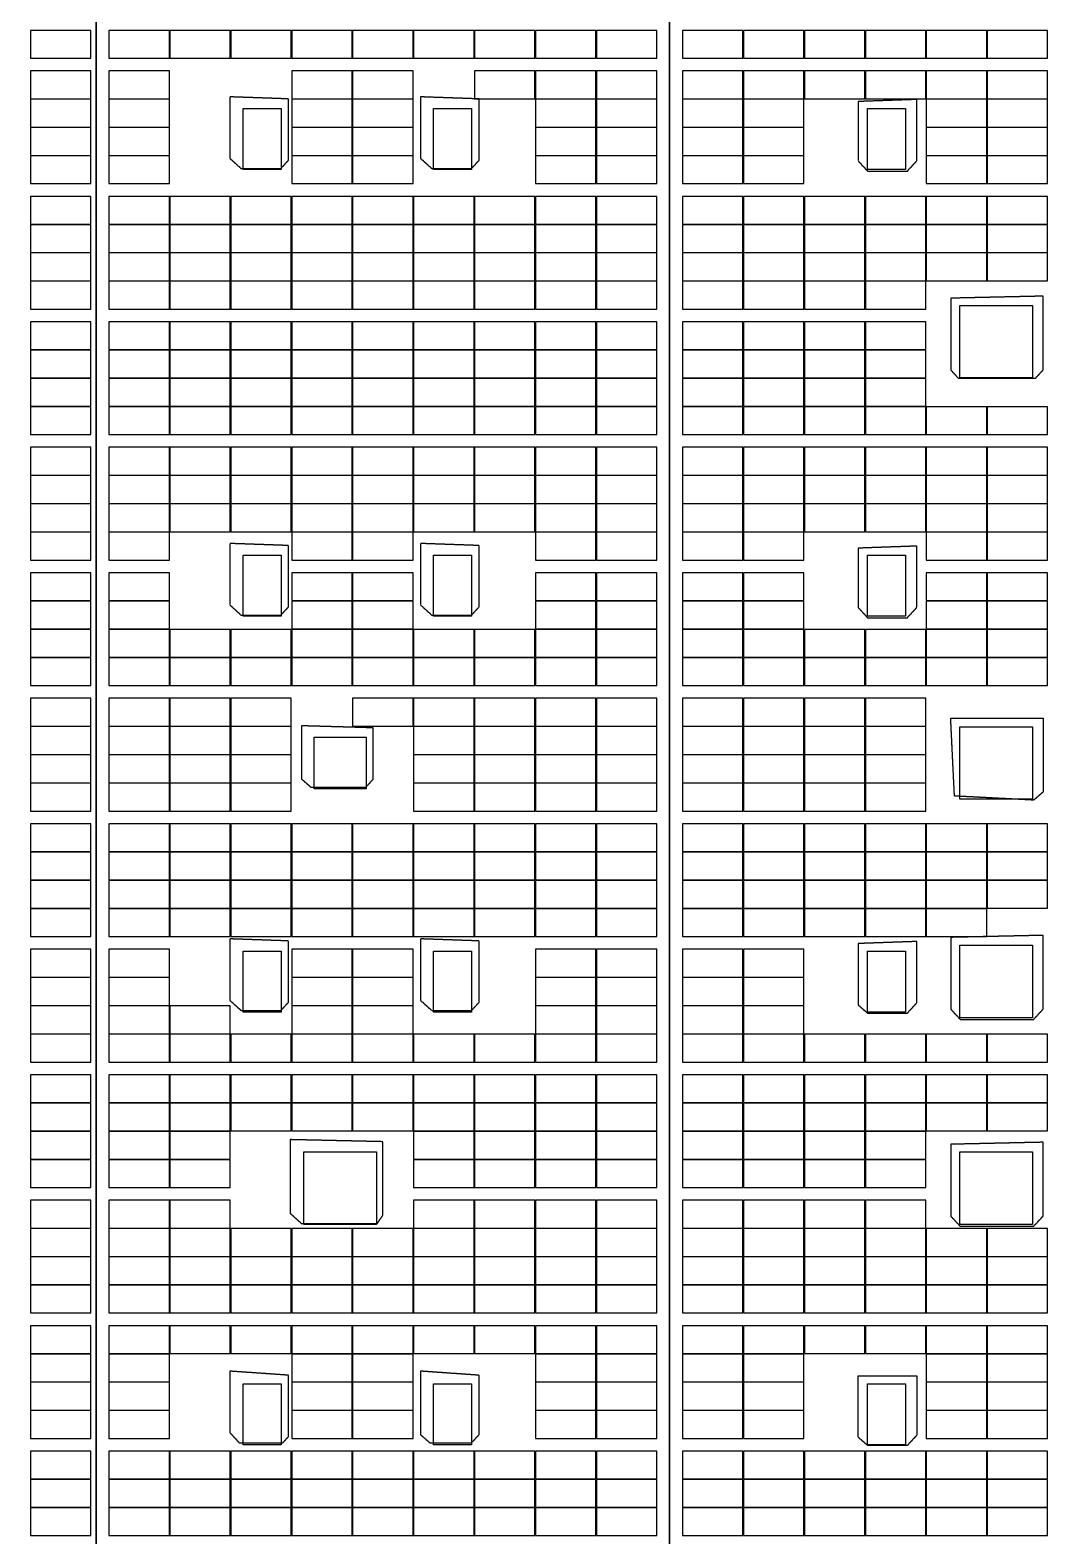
# Model space of a CAD drawing. Header units: metres. Extents: x -330863 to 383137, y -246038 to 314990.
# Drawn here: x -25996 to 14103, y 33059 to 92387 of the extents above; entities that cross this region are included whole.
import ezdxf

# ---------------------------------------------------------------- set-up
doc = ezdxf.new("R2010")
doc.units = ezdxf.units.M
doc.linetypes.add('DASHED', pattern=[1.524, 1.27, -0.254])
doc.linetypes.add('HIDDEN', pattern=[0.375, 0.25, -0.125])
doc.layers.add('X消防车道', color=6, linetype='HIDDEN', lineweight=18)
for name, color, linetype in [('屋脊线', 7, 'ByLayer'), ('组件', 7, 'ByLayer'), ('阴影', 8, 'DASHED'), ('障碍物', 7, 'ByLayer')]:
    doc.layers.add(name, color=color, linetype=linetype)

# ---------------------------------------------------------------- blocks, each defined once
blk = doc.blocks.new('*U6')
at = {"layer": '屋脊线', "color": 30}
for p, q in [((-23396, -129651, 8900), (-23400, 145849, 8900)), ((-796, -129651, 10100), (-800, 145849, 10100))]:
    blk.add_line(p, q, dxfattribs=at)
at = {"flags": 1}
for tag in ['unit_id', 'unit_name']:
    blk.add_attdef(tag, (0, 0), '', height=2.5, dxfattribs=at)
blk = doc.blocks.new('*U168')
at = {"layer": '障碍物', "color": 1}
blk.add_polyline3d([(-17600, 89299, 10), (-16100, 89299, 10), (-16100, 86899, 10), (-17600, 86899, 10)], close=True, dxfattribs=at)
at = {"flags": 1}
for tag in ['height', 'shape']:
    blk.add_attdef(tag, (0, 0), '', height=2.5, dxfattribs=at)
blk = doc.blocks.new('*U169')
at = {"layer": '障碍物', "color": 1}
blk.add_polyline3d([(-10100, 89299, 10), (-8600, 89299, 10), (-8600, 86899, 10), (-10100, 86899, 10)], close=True, dxfattribs=at)
at = {"flags": 1}
for tag in ['height', 'shape']:
    blk.add_attdef(tag, (0, 0), '', height=2.5, dxfattribs=at)
blk = doc.blocks.new('*U170')
at = {"layer": '障碍物', "color": 1}
blk.add_polyline3d([(7000, 89299, 10), (8500, 89299, 10), (8500, 86899, 10), (7000, 86899, 10)], close=True, dxfattribs=at)
at = {"flags": 1}
for tag in ['height', 'shape']:
    blk.add_attdef(tag, (0, 0), '', height=2.5, dxfattribs=at)
blk = doc.blocks.new('*U172')
at = {"layer": '障碍物', "color": 1}
blk.add_polyline3d([(-17600, 71699, 10), (-16100, 71699, 10), (-16100, 69299, 10), (-17600, 69299, 10)], close=True, dxfattribs=at)
at = {"flags": 1}
for tag in ['height', 'shape']:
    blk.add_attdef(tag, (0, 0), '', height=2.5, dxfattribs=at)
blk = doc.blocks.new('*U173')
at = {"layer": '障碍物', "color": 1}
blk.add_polyline3d([(-10100, 71699, 10), (-8600, 71699, 10), (-8600, 69299, 10), (-10100, 69299, 10)], close=True, dxfattribs=at)
at = {"flags": 1}
for tag in ['height', 'shape']:
    blk.add_attdef(tag, (0, 0), '', height=2.5, dxfattribs=at)
blk = doc.blocks.new('*U174')
at = {"layer": '障碍物', "color": 1}
blk.add_polyline3d([(7000, 71699, 10), (8500, 71699, 10), (8500, 69299, 10), (7000, 69299, 10)], close=True, dxfattribs=at)
at = {"flags": 1}
for tag in ['height', 'shape']:
    blk.add_attdef(tag, (0, 0), '', height=2.5, dxfattribs=at)
blk = doc.blocks.new('*U176')
at = {"layer": '障碍物', "color": 1}
blk.add_polyline3d([(-17600, 56099, 10), (-16100, 56099, 10), (-16100, 53699, 10), (-17600, 53699, 10)], close=True, dxfattribs=at)
at = {"flags": 1}
for tag in ['height', 'shape']:
    blk.add_attdef(tag, (0, 0), '', height=2.5, dxfattribs=at)
blk = doc.blocks.new('*U177')
at = {"layer": '障碍物', "color": 1}
blk.add_polyline3d([(-10100, 56099, 10), (-8600, 56099, 10), (-8600, 53699, 10), (-10100, 53699, 10)], close=True, dxfattribs=at)
at = {"flags": 1}
for tag in ['height', 'shape']:
    blk.add_attdef(tag, (0, 0), '', height=2.5, dxfattribs=at)
blk = doc.blocks.new('*U178')
at = {"layer": '障碍物', "color": 1}
blk.add_polyline3d([(7000, 56099, 10), (8500, 56099, 10), (8500, 53699, 10), (7000, 53699, 10)], close=True, dxfattribs=at)
at = {"flags": 1}
for tag in ['height', 'shape']:
    blk.add_attdef(tag, (0, 0), '', height=2.5, dxfattribs=at)
blk = doc.blocks.new('*U180')
at = {"layer": '障碍物', "color": 1}
blk.add_polyline3d([(-17600, 39049, 10), (-16100, 39049, 10), (-16100, 36649, 10), (-17600, 36649, 10)], close=True, dxfattribs=at)
at = {"flags": 1}
for tag in ['height', 'shape']:
    blk.add_attdef(tag, (0, 0), '', height=2.5, dxfattribs=at)
blk = doc.blocks.new('*U181')
at = {"layer": '障碍物', "color": 1}
blk.add_polyline3d([(-10100, 39049, 10), (-8600, 39049, 10), (-8600, 36649, 10), (-10100, 36649, 10)], close=True, dxfattribs=at)
at = {"flags": 1}
for tag in ['height', 'shape']:
    blk.add_attdef(tag, (0, 0), '', height=2.5, dxfattribs=at)
blk = doc.blocks.new('*U182')
at = {"layer": '障碍物', "color": 1}
blk.add_polyline3d([(7000, 39049, 10), (8500, 39049, 10), (8500, 36649, 10), (7000, 36649, 10)], close=True, dxfattribs=at)
at = {"flags": 1}
for tag in ['height', 'shape']:
    blk.add_attdef(tag, (0, 0), '', height=2.5, dxfattribs=at)
blk = doc.blocks.new('*U221')
at = {"layer": '障碍物', "color": 1}
blk.add_polyline3d([(-14801, 64530, 10), (-12758, 64530, 10), (-12758, 62487, 10), (-14801, 62487, 10)], close=True, dxfattribs=at)
at = {"flags": 1}
for tag in ['height', 'shape']:
    blk.add_attdef(tag, (0, 0), '', height=2.5, dxfattribs=at)
blk = doc.blocks.new('*U222')
at = {"layer": '障碍物', "color": 1}
blk.add_polyline3d([(-15210, 48189, 10), (-12350, 48189, 10), (-12350, 45328, 10), (-15210, 45328, 10)], close=True, dxfattribs=at)
at = {"flags": 1}
for tag in ['height', 'shape']:
    blk.add_attdef(tag, (0, 0), '', height=2.5, dxfattribs=at)
blk = doc.blocks.new('*U232')
at = {"layer": '障碍物', "color": 1}
blk.add_polyline3d([(10640, 81542, 10), (13500, 81542, 10), (13500, 78682, 10), (10640, 78682, 10)], close=True, dxfattribs=at)
at = {"flags": 1}
for tag in ['height', 'shape']:
    blk.add_attdef(tag, (0, 0), '', height=2.5, dxfattribs=at)
blk = doc.blocks.new('*U233')
at = {"layer": '障碍物', "color": 1}
blk.add_polyline3d([(10640, 64942, 10), (13500, 64942, 10), (13500, 62081, 10), (10640, 62081, 10)], close=True, dxfattribs=at)
at = {"flags": 1}
for tag in ['height', 'shape']:
    blk.add_attdef(tag, (0, 0), '', height=2.5, dxfattribs=at)
blk = doc.blocks.new('*U234')
at = {"layer": '障碍物', "color": 1}
blk.add_polyline3d([(10640, 48192, 10), (13500, 48192, 10), (13500, 45331, 10), (10640, 45331, 10)], close=True, dxfattribs=at)
at = {"flags": 1}
for tag in ['height', 'shape']:
    blk.add_attdef(tag, (0, 0), '', height=2.5, dxfattribs=at)
blk = doc.blocks.new('*U245')
at = {"layer": '障碍物', "color": 1}
blk.add_polyline3d([(10640, 56334, 10), (13500, 56334, 10), (13500, 53473, 10), (10640, 53473, 10)], close=True, dxfattribs=at)
at = {"flags": 1}
for tag in ['height', 'shape']:
    blk.add_attdef(tag, (0, 0), '', height=2.5, dxfattribs=at)
blk = doc.blocks.new('*U15')
at = {"layer": '组件', "color": 0}
blk.add_polyline3d([(0, 0, 0), (0, 109.6, 0), (-238.1, 109.6, 12.6), (-238.1, 0, 12.6)], close=True, dxfattribs=at)
at = {"flags": 1}
for tag in ['mounting-hole-spacing1', 'mounting-hole-spacing2', 'module-material', 'vmpo', 'voco', 'silicon-material', 'panel-length', 'panel-width', 'panel-height', 'userid', 'theme', 'note', 'name', 'pmax', 'company-name', 'id', 'impo', 'isco']:
    blk.add_attdef(tag, (0, 0), '', height=2.5, dxfattribs=at)
blk = doc.blocks.new('*U13')
at = {"layer": '组件', "color": 0}
blk.add_polyline3d([(0, 0, 0), (0, -109.6, 0), (238.1, -109.6, 12.6), (238.1, 0, 12.6)], close=True, dxfattribs=at)
at = {"flags": 1}
for tag in ['mounting-hole-spacing1', 'mounting-hole-spacing2', 'module-material', 'vmpo', 'voco', 'silicon-material', 'panel-length', 'panel-width', 'panel-height', 'userid', 'theme', 'note', 'name', 'pmax', 'company-name', 'id', 'impo', 'isco']:
    blk.add_attdef(tag, (0, 0), '', height=2.5, dxfattribs=at)
blk = doc.blocks.new('*U11')
at = {"layer": '组件', "color": 0}
blk.add_polyline3d([(0, 0, 0), (0, 109.6, 0), (-238, 109.6, 13), (-238, 0, 13)], close=True, dxfattribs=at)
at = {"flags": 1}
for tag in ['mounting-hole-spacing1', 'mounting-hole-spacing2', 'module-material', 'vmpo', 'voco', 'silicon-material', 'panel-length', 'panel-width', 'panel-height', 'userid', 'theme', 'note', 'name', 'pmax', 'company-name', 'id', 'impo', 'isco']:
    blk.add_attdef(tag, (0, 0), '', height=2.5, dxfattribs=at)

msp = doc.modelspace()

# ---------------------------------------------------------------- hatches: boundary and pattern name
at = {"layer": 'X消防车道'}
h = msp.add_hatch(dxfattribs=at)
h.set_pattern_fill('DOTS', color=8, scale=1000, angle=-31.48784)
h.set_pattern_definition([(328.51216202, (-1970228605.7, -2547630934.4), (1506.0502845, 939.1527315), [0, -1587.5])])
h.paths.add_polyline_path([(-93210, -143670, 0.388696), (-80261, -155529), (-29868, -155529, 0.072993), (-27282, -155149), (-24813, -154408, -0.072993), (-22226, -154029), (83400, -154029, -0.414215), (92400, -163029), (92400, -173022), (96400, -173176), (96400, -163029, 0.41422), (83400, -150029), (-22813, -150029, 0.072993), (-25400, -150408), (-27869, -151149, -0.072993), (-30455, -151529), (-80261, -151529, -0.388698), (-89226, -143319), (-114667, 145381, -0.440198), (-105702, 155171), (86000, 155171, -0.414211), (95000, 146171, -0.141448), (97000, 153099, 0.25767), (86000, 159171), (-105702, 159171, 0.440196), (-118651, 145030)])

# ---------------------------------------------------------------- linework, layer by layer
at = {"layer": '屋脊线', "color": 30, "elevation": 8900}
msp.add_lwpolyline([(-23400, 145849), (-23396, -129651)], dxfattribs=at)
at = {"layer": '屋脊线', "color": 2, "elevation": 10100}
msp.add_lwpolyline([(-800, 145849), (-796, -129651)], dxfattribs=at)
at = {"layer": '阴影', "linetype": 'DASHED'}
for points in [[(-15821, 87254, 9303), (-15821, 89676, 9303), (-18127, 89757, 9181), (-18127, 87335, 9181), (-17680, 86931, 9205), (-16119, 86931, 9288), (-15821, 87254, 9303)], [(-8309, 87254, 9702), (-8310, 89676, 9702), (-10615, 89757, 9580), (-10615, 87335, 9580), (-10169, 86932, 9603), (-8607, 86932, 9686), (-8309, 87254, 9702)], [(6629, 89573, 9707), (6629, 87232, 9707), (7001, 86829, 9687), (8563, 86829, 9604), (8935, 87232, 9584), (8935, 89654, 9584), (6629, 89573, 9707)], [(10274, 81824, 9513), (10274, 78999, 9513), (10571, 78676, 9497), (13620, 78676, 9335), (13918, 78999, 9320), (13918, 81905, 9320), (10274, 81824, 9513)], [(-15821, 69658, 9303), (-15821, 72079, 9303), (-18126, 72160, 9181), (-18126, 69738, 9181), (-17680, 69335, 9205), (-16118, 69335, 9288), (-15821, 69658, 9303)], [(-8309, 69658, 9702), (-8309, 72079, 9702), (-10615, 72160, 9580), (-10615, 69738, 9580), (-10169, 69335, 9603), (-8607, 69335, 9686), (-8309, 69658, 9702)], [(6630, 71976, 9707), (6630, 69635, 9707), (7001, 69232, 9687), (8563, 69232, 9604), (8935, 69635, 9584), (8935, 72057, 9584), (6630, 71976, 9707)], [(10274, 65277, 9513), (13918, 65277, 9320), (13918, 62371, 9320), (13546, 62048, 9339), (10423, 62209, 9505), (10274, 65277, 9513)], [(-12474, 62877, 9481), (-12474, 64895, 9481), (-15300, 64976, 9331), (-15300, 62877, 9331), (-14928, 62554, 9351), (-12771, 62554, 9465), (-12474, 62877, 9481)], [(-15821, 54079, 9303), (-15821, 56500, 9303), (-18126, 56581, 9181), (-18126, 54159, 9181), (-17680, 53756, 9205), (-16118, 53756, 9288), (-15821, 54079, 9303)], [(-8309, 54079, 9702), (-8309, 56500, 9702), (-10615, 56581, 9580), (-10615, 54160, 9580), (-10168, 53756, 9603), (-8606, 53756, 9686), (-8309, 54079, 9702)], [(6630, 56397, 9707), (6630, 53976, 9707), (7002, 53653, 9687), (8564, 53653, 9604), (8935, 54057, 9584), (8935, 56478, 9584), (6630, 56397, 9707)], [(10274, 56640, 9513), (10274, 53815, 9513), (10646, 53411, 9493), (13546, 53411, 9339), (13918, 53815, 9320), (13918, 56720, 9320), (10274, 56640, 9513)], [(-12102, 45684, 9501), (-12102, 48590, 9501), (-15746, 48671, 9307), (-15746, 45765, 9307), (-15300, 45361, 9331), (-12325, 45361, 9489), (-12102, 45684, 9501)], [(10274, 48487, 9513), (10274, 45662, 9513), (10646, 45258, 9493), (13547, 45258, 9339), (13918, 45662, 9320), (13918, 48568, 9320), (10274, 48487, 9513)], [(-15820, 36966, 9303), (-15820, 39388, 9303), (-18126, 39549, 9181), (-18126, 37128, 9181), (-17754, 36724, 9201), (-16043, 36724, 9292), (-15820, 36966, 9303)], [(-8309, 37047, 9702), (-8309, 39388, 9702), (-10614, 39549, 9580), (-10614, 37047, 9580), (-10242, 36724, 9600), (-8606, 36724, 9686), (-8309, 37047, 9702)], [(6630, 39366, 9707), (8936, 39366, 9584), (8936, 37025, 9584), (8564, 36621, 9604), (7002, 36621, 9687), (6630, 36944, 9707), (6630, 39366, 9707)]]:
    msp.add_polyline3d(points, close=True, dxfattribs=at)
at = {"layer": '障碍物', "color": 4, "elevation": 10300}
for points in [[(-17600, 89299), (-16100, 89299), (-16100, 86899), (-17600, 86899)], [(-10100, 89299), (-8600, 89299), (-8600, 86899), (-10100, 86899)], [(7000, 89299), (8500, 89299), (8500, 86899), (7000, 86899)], [(-17600, 71699), (-16100, 71699), (-16100, 69299), (-17600, 69299)], [(-10100, 71699), (-8600, 71699), (-8600, 69299), (-10100, 69299)], [(7000, 71699), (8500, 71699), (8500, 69299), (7000, 69299)], [(-17600, 56099), (-16100, 56099), (-16100, 53699), (-17600, 53699)], [(-10100, 56099), (-8600, 56099), (-8600, 53699), (-10100, 53699)], [(7000, 56099), (8500, 56099), (8500, 53699), (7000, 53699)], [(-17600, 39049), (-16100, 39049), (-16100, 36649), (-17600, 36649)], [(-10100, 39049), (-8600, 39049), (-8600, 36649), (-10100, 36649)], [(7000, 39049), (8500, 39049), (8500, 36649), (7000, 36649)]]:
    msp.add_lwpolyline(points, close=True, dxfattribs=at)
at = {"layer": '障碍物', "elevation": 10300}
for points in [[(10640, 81542), (13500, 81542), (13500, 78682), (10640, 78682)], [(10640, 64942), (13500, 64942), (13500, 62081), (10640, 62081)], [(-14801, 64530), (-12758, 64530), (-12758, 62487), (-14801, 62487)], [(10640, 56334), (13500, 56334), (13500, 53473), (10640, 53473)], [(-15210, 48189), (-12350, 48189), (-12350, 45328), (-15210, 45328)], [(10640, 48192), (13500, 48192), (13500, 45331), (10640, 45331)]]:
    msp.add_lwpolyline(points, close=True, dxfattribs=at)

# ---------------------------------------------------------------- block references
at = {"layer": '屋脊线'}
msp.add_blockref('*U6', (0, 0), dxfattribs=at)
at = {"layer": '组件', "color": 5, "xscale": 10, "yscale": 10, "zscale": 10}
for name, p in [('*U11', (-23606, 91281, 9011)), ('*U13', (-22890, 92377, 9027)), ('*U13', (-20490, 92377, 9154)), ('*U13', (-18089, 92377, 9282)), ('*U13', (-15689, 92377, 9409)), ('*U13', (-13288, 92377, 9537)), ('*U13', (-10887, 92377, 9664)), ('*U13', (-8487, 92377, 9792)), ('*U13', (-6086, 92377, 9919)), ('*U13', (-3685, 92377, 10047)), ('*U15', (2090, 91281, 10047)), ('*U15', (4491, 91281, 9919)), ('*U15', (6891, 91281, 9792)), ('*U15', (9292, 91281, 9664)), ('*U15', (11693, 91281, 9537)), ('*U15', (14093, 91281, 9409)), ('*U11', (-23606, 89685, 9011)), ('*U13', (-22890, 90781, 9027)), ('*U13', (-15689, 90781, 9409)), ('*U13', (-13288, 90781, 9537)), ('*U13', (-8487, 90781, 9792)), ('*U13', (-6086, 90781, 9919)), ('*U13', (-3685, 90781, 10047)), ('*U15', (2090, 89685, 10047)), ('*U15', (4491, 89685, 9919)), ('*U15', (6891, 89685, 9792)), ('*U15', (9292, 89685, 9664)), ('*U15', (11693, 89685, 9537)), ('*U15', (14093, 89685, 9409)), ('*U11', (-23606, 88569, 9011)), ('*U13', (-22890, 89665, 9027)), ('*U13', (-15689, 89665, 9409)), ('*U13', (-13288, 89665, 9537)), ('*U13', (-6086, 89665, 9919)), ('*U13', (-3685, 89665, 10047)), ('*U15', (2090, 88569, 10047)), ('*U15', (4491, 88569, 9919)), ('*U15', (11693, 88569, 9537)), ('*U15', (14093, 88569, 9409)), ('*U11', (-23606, 87453, 9011)), ('*U13', (-22890, 88549, 9027)), ('*U13', (-15689, 88549, 9409)), ('*U13', (-13288, 88549, 9537)), ('*U13', (-6086, 88549, 9919)), ('*U13', (-3685, 88549, 10047)), ('*U15', (2090, 87453, 10047)), ('*U15', (4491, 87453, 9919)), ('*U15', (11693, 87453, 9537)), ('*U15', (14093, 87453, 9409)), ('*U11', (-23606, 86337, 9011)), ('*U13', (-22890, 87433, 9027)), ('*U13', (-15689, 87433, 9409)), ('*U13', (-13288, 87433, 9537)), ('*U13', (-6086, 87433, 9919)), ('*U13', (-3685, 87433, 10047)), ('*U15', (2090, 86337, 10047)), ('*U15', (4491, 86337, 9919)), ('*U15', (11693, 86337, 9537)), ('*U15', (14093, 86337, 9409)), ('*U11', (-23606, 84741, 9011)), ('*U13', (-22890, 85837, 9027)), ('*U13', (-20490, 85837, 9154)), ('*U13', (-18089, 85837, 9282)), ('*U13', (-15689, 85837, 9409)), ('*U13', (-13288, 85837, 9537)), ('*U13', (-10887, 85837, 9664)), ('*U13', (-8487, 85837, 9792)), ('*U13', (-6086, 85837, 9919)), ('*U13', (-3685, 85837, 10047)), ('*U15', (2090, 84741, 10047)), ('*U15', (4491, 84741, 9919)), ('*U15', (6891, 84741, 9792)), ('*U15', (9292, 84741, 9664)), ('*U15', (11693, 84741, 9537)), ('*U15', (14093, 84741, 9409)), ('*U11', (-23606, 83625, 9011)), ('*U13', (-22890, 84721, 9027)), ('*U13', (-20490, 84721, 9154)), ('*U13', (-18089, 84721, 9282)), ('*U13', (-15689, 84721, 9409)), ('*U13', (-13288, 84721, 9537)), ('*U13', (-10887, 84721, 9664)), ('*U13', (-8487, 84721, 9792)), ('*U13', (-6086, 84721, 9919)), ('*U13', (-3685, 84721, 10047)), ('*U15', (2090, 83625, 10047)), ('*U15', (4491, 83625, 9919)), ('*U15', (6891, 83625, 9792)), ('*U15', (9292, 83625, 9664)), ('*U15', (11693, 83625, 9537)), ('*U15', (14093, 83625, 9409)), ('*U11', (-23606, 82509, 9011)), ('*U13', (-22890, 83605, 9027)), ('*U13', (-20490, 83605, 9154)), ('*U13', (-18089, 83605, 9282)), ('*U13', (-15689, 83605, 9409)), ('*U13', (-13288, 83605, 9537)), ('*U13', (-10887, 83605, 9664)), ('*U13', (-8487, 83605, 9792)), ('*U13', (-6086, 83605, 9919)), ('*U13', (-3685, 83605, 10047)), ('*U15', (2090, 82509, 10047)), ('*U15', (4491, 82509, 9919)), ('*U15', (6891, 82509, 9792)), ('*U15', (9292, 82509, 9664)), ('*U15', (11693, 82509, 9537)), ('*U15', (14093, 82509, 9409)), ('*U11', (-23606, 81393, 9011)), ('*U13', (-22890, 82489, 9027)), ('*U13', (-20490, 82489, 9154)), ('*U13', (-18089, 82489, 9282)), ('*U13', (-15689, 82489, 9409)), ('*U13', (-13288, 82489, 9537)), ('*U13', (-10887, 82489, 9664)), ('*U13', (-8487, 82489, 9792)), ('*U13', (-6086, 82489, 9919)), ('*U13', (-3685, 82489, 10047)), ('*U15', (2090, 81393, 10047)), ('*U15', (4491, 81393, 9919)), ('*U15', (6891, 81393, 9792)), ('*U15', (9292, 81393, 9664)), ('*U11', (-23606, 79797, 9011)), ('*U13', (-22890, 80893, 9027)), ('*U13', (-20490, 80893, 9154)), ('*U13', (-18089, 80893, 9282)), ('*U13', (-15689, 80893, 9409)), ('*U13', (-13288, 80893, 9537)), ('*U13', (-10887, 80893, 9664)), ('*U13', (-8487, 80893, 9792)), ('*U13', (-6086, 80893, 9919)), ('*U13', (-3685, 80893, 10047)), ('*U15', (2090, 79797, 10047)), ('*U15', (4491, 79797, 9919)), ('*U15', (6891, 79797, 9792)), ('*U15', (9292, 79797, 9664)), ('*U11', (-23606, 78681, 9011)), ('*U13', (-22890, 79777, 9027)), ('*U13', (-20490, 79777, 9154)), ('*U13', (-18089, 79777, 9282)), ('*U13', (-15689, 79777, 9409)), ('*U13', (-13288, 79777, 9537)), ('*U13', (-10887, 79777, 9664)), ('*U13', (-8487, 79777, 9792)), ('*U13', (-6086, 79777, 9919)), ('*U13', (-3685, 79777, 10047)), ('*U15', (2090, 78681, 10047)), ('*U15', (4491, 78681, 9919)), ('*U15', (6891, 78681, 9792)), ('*U15', (9292, 78681, 9664)), ('*U11', (-23606, 77565, 9011)), ('*U13', (-22890, 78661, 9027)), ('*U13', (-20490, 78661, 9154)), ('*U13', (-18089, 78661, 9282)), ('*U13', (-15689, 78661, 9409)), ('*U13', (-13288, 78661, 9537)), ('*U13', (-10887, 78661, 9664)), ('*U13', (-8487, 78661, 9792)), ('*U13', (-6086, 78661, 9919)), ('*U13', (-3685, 78661, 10047)), ('*U15', (2090, 77565, 10047)), ('*U15', (4491, 77565, 9919)), ('*U15', (6891, 77565, 9792)), ('*U15', (9292, 77565, 9664)), ('*U11', (-23606, 76449, 9011)), ('*U13', (-22890, 77545, 9027)), ('*U13', (-20490, 77545, 9154)), ('*U13', (-18089, 77545, 9282)), ('*U13', (-15689, 77545, 9409)), ('*U13', (-13288, 77545, 9537)), ('*U13', (-10887, 77545, 9664)), ('*U13', (-8487, 77545, 9792)), ('*U13', (-6086, 77545, 9919)), ('*U13', (-3685, 77545, 10047)), ('*U15', (2090, 76449, 10047)), ('*U15', (4491, 76449, 9919)), ('*U15', (6891, 76449, 9792)), ('*U15', (9292, 76449, 9664)), ('*U15', (11693, 76449, 9537)), ('*U15', (14093, 76449, 9409)), ('*U11', (-23606, 74853, 9011)), ('*U13', (-22890, 75949, 9027)), ('*U13', (-20490, 75949, 9154)), ('*U13', (-18089, 75949, 9282)), ('*U13', (-15689, 75949, 9409)), ('*U13', (-13288, 75949, 9537)), ('*U13', (-10887, 75949, 9664)), ('*U13', (-8487, 75949, 9792)), ('*U13', (-6086, 75949, 9919)), ('*U13', (-3685, 75949, 10047)), ('*U15', (2090, 74853, 10047)), ('*U15', (4491, 74853, 9919)), ('*U15', (6891, 74853, 9792)), ('*U15', (9292, 74853, 9664)), ('*U15', (11693, 74853, 9537)), ('*U15', (14093, 74853, 9409)), ('*U11', (-23606, 73737, 9011)), ('*U13', (-22890, 74833, 9027)), ('*U13', (-20490, 74833, 9154)), ('*U13', (-18089, 74833, 9282)), ('*U13', (-15689, 74833, 9409)), ('*U13', (-13288, 74833, 9537)), ('*U13', (-10887, 74833, 9664)), ('*U13', (-8487, 74833, 9792)), ('*U13', (-6086, 74833, 9919)), ('*U13', (-3685, 74833, 10047)), ('*U15', (2090, 73737, 10047)), ('*U15', (4491, 73737, 9919)), ('*U15', (6891, 73737, 9792)), ('*U15', (9292, 73737, 9664)), ('*U15', (11693, 73737, 9537)), ('*U15', (14093, 73737, 9409)), ('*U11', (-23606, 72621, 9011)), ('*U13', (-22890, 73717, 9027)), ('*U13', (-20490, 73717, 9154)), ('*U13', (-18089, 73717, 9282)), ('*U13', (-15689, 73717, 9409)), ('*U13', (-13288, 73717, 9537)), ('*U13', (-10887, 73717, 9664)), ('*U13', (-8487, 73717, 9792)), ('*U13', (-6086, 73717, 9919)), ('*U13', (-3685, 73717, 10047)), ('*U15', (2090, 72621, 10047)), ('*U15', (4491, 72621, 9919)), ('*U15', (6891, 72621, 9792)), ('*U15', (9292, 72621, 9664)), ('*U15', (11693, 72621, 9537)), ('*U15', (14093, 72621, 9409)), ('*U11', (-23606, 71505, 9011)), ('*U13', (-22890, 72601, 9027)), ('*U13', (-15689, 72601, 9409)), ('*U13', (-13288, 72601, 9537)), ('*U13', (-6086, 72601, 9919)), ('*U13', (-3685, 72601, 10047)), ('*U15', (2090, 71505, 10047)), ('*U15', (4491, 71505, 9919)), ('*U15', (11693, 71505, 9537)), ('*U15', (14093, 71505, 9409)), ('*U11', (-23606, 69909, 9011)), ('*U13', (-22890, 71005, 9027)), ('*U13', (-15689, 71005, 9409)), ('*U13', (-13288, 71005, 9537)), ('*U13', (-6086, 71005, 9919)), ('*U13', (-3685, 71005, 10047)), ('*U15', (2090, 69909, 10047)), ('*U15', (4491, 69909, 9919)), ('*U15', (11693, 69909, 9537)), ('*U15', (14093, 69909, 9409)), ('*U11', (-23606, 68793, 9011)), ('*U13', (-22890, 69889, 9027)), ('*U13', (-15689, 69889, 9409)), ('*U13', (-13288, 69889, 9537)), ('*U13', (-6086, 69889, 9919)), ('*U13', (-3685, 69889, 10047)), ('*U15', (2090, 68793, 10047)), ('*U15', (4491, 68793, 9919)), ('*U15', (11693, 68793, 9537)), ('*U15', (14093, 68793, 9409)), ('*U11', (-23606, 67677, 9011)), ('*U13', (-22890, 68773, 9027)), ('*U13', (-20490, 68773, 9154)), ('*U13', (-18089, 68773, 9282)), ('*U13', (-15689, 68773, 9409)), ('*U13', (-13288, 68773, 9537)), ('*U13', (-10887, 68773, 9664)), ('*U13', (-8487, 68773, 9792)), ('*U13', (-6086, 68773, 9919)), ('*U13', (-3685, 68773, 10047)), ('*U15', (2090, 67677, 10047)), ('*U15', (4491, 67677, 9919)), ('*U15', (6891, 67677, 9792)), ('*U15', (9292, 67677, 9664)), ('*U15', (11693, 67677, 9537)), ('*U15', (14093, 67677, 9409)), ('*U11', (-23606, 66561, 9011)), ('*U13', (-22890, 67657, 9027)), ('*U13', (-20490, 67657, 9154)), ('*U13', (-18089, 67657, 9282)), ('*U13', (-15689, 67657, 9409)), ('*U13', (-13288, 67657, 9537)), ('*U13', (-10887, 67657, 9664)), ('*U13', (-8487, 67657, 9792)), ('*U13', (-6086, 67657, 9919)), ('*U13', (-3685, 67657, 10047)), ('*U15', (2090, 66561, 10047)), ('*U15', (4491, 66561, 9919)), ('*U15', (6891, 66561, 9792)), ('*U15', (9292, 66561, 9664)), ('*U15', (11693, 66561, 9537)), ('*U15', (14093, 66561, 9409)), ('*U11', (-23606, 64965, 9011)), ('*U13', (-22890, 66061, 9027)), ('*U13', (-20490, 66061, 9154)), ('*U13', (-18089, 66061, 9282)), ('*U13', (-13288, 66061, 9537)), ('*U13', (-10887, 66061, 9664)), ('*U13', (-8487, 66061, 9792)), ('*U13', (-6086, 66061, 9919)), ('*U13', (-3685, 66061, 10047)), ('*U15', (2090, 64965, 10047)), ('*U15', (4491, 64965, 9919)), ('*U15', (6891, 64965, 9792)), ('*U15', (9292, 64965, 9664)), ('*U11', (-23606, 63849, 9011)), ('*U13', (-22890, 64945, 9027)), ('*U13', (-20490, 64945, 9154)), ('*U13', (-18089, 64945, 9282)), ('*U13', (-10887, 64945, 9664)), ('*U13', (-8487, 64945, 9792)), ('*U13', (-6086, 64945, 9919)), ('*U13', (-3685, 64945, 10047)), ('*U15', (2090, 63849, 10047)), ('*U15', (4491, 63849, 9919)), ('*U15', (6891, 63849, 9792)), ('*U15', (9292, 63849, 9664)), ('*U11', (-23606, 62733, 9011)), ('*U13', (-22890, 63829, 9027)), ('*U13', (-20490, 63829, 9154)), ('*U13', (-18089, 63829, 9282)), ('*U13', (-10887, 63829, 9664)), ('*U13', (-8487, 63829, 9792)), ('*U13', (-6086, 63829, 9919)), ('*U13', (-3685, 63829, 10047)), ('*U15', (2090, 62733, 10047)), ('*U15', (4491, 62733, 9919)), ('*U15', (6891, 62733, 9792)), ('*U15', (9292, 62733, 9664)), ('*U11', (-23606, 61617, 9011)), ('*U13', (-22890, 62713, 9027)), ('*U13', (-20490, 62713, 9154)), ('*U13', (-18089, 62713, 9282)), ('*U13', (-10887, 62713, 9664)), ('*U13', (-8487, 62713, 9792)), ('*U13', (-6086, 62713, 9919)), ('*U13', (-3685, 62713, 10047)), ('*U15', (2090, 61617, 10047)), ('*U15', (4491, 61617, 9919)), ('*U15', (6891, 61617, 9792)), ('*U15', (9292, 61617, 9664)), ('*U11', (-23606, 60021, 9011)), ('*U13', (-22890, 61117, 9027)), ('*U13', (-20490, 61117, 9154)), ('*U13', (-18089, 61117, 9282)), ('*U13', (-15689, 61117, 9409)), ('*U13', (-13288, 61117, 9537)), ('*U13', (-10887, 61117, 9664)), ('*U13', (-8487, 61117, 9792)), ('*U13', (-6086, 61117, 9919)), ('*U13', (-3685, 61117, 10047)), ('*U15', (2090, 60021, 10047)), ('*U15', (4491, 60021, 9919)), ('*U15', (6891, 60021, 9792)), ('*U15', (9292, 60021, 9664)), ('*U15', (11693, 60021, 9537)), ('*U15', (14093, 60021, 9409)), ('*U11', (-23606, 58905, 9011)), ('*U13', (-22890, 60001, 9027)), ('*U13', (-20490, 60001, 9154)), ('*U13', (-18089, 60001, 9282)), ('*U13', (-15689, 60001, 9409)), ('*U13', (-13288, 60001, 9537)), ('*U13', (-10887, 60001, 9664)), ('*U13', (-8487, 60001, 9792)), ('*U13', (-6086, 60001, 9919)), ('*U13', (-3685, 60001, 10047)), ('*U15', (2090, 58905, 10047)), ('*U15', (4491, 58905, 9919)), ('*U15', (6891, 58905, 9792)), ('*U15', (9292, 58905, 9664)), ('*U15', (11693, 58905, 9537)), ('*U15', (14093, 58905, 9409)), ('*U11', (-23606, 57789, 9011)), ('*U13', (-22890, 58885, 9027)), ('*U13', (-20490, 58885, 9154)), ('*U13', (-18089, 58885, 9282)), ('*U13', (-15689, 58885, 9409)), ('*U13', (-13288, 58885, 9537)), ('*U13', (-10887, 58885, 9664)), ('*U13', (-8487, 58885, 9792)), ('*U13', (-6086, 58885, 9919)), ('*U13', (-3685, 58885, 10047)), ('*U15', (2090, 57789, 10047)), ('*U15', (4491, 57789, 9919)), ('*U15', (6891, 57789, 9792)), ('*U15', (9292, 57789, 9664)), ('*U15', (11693, 57789, 9537)), ('*U15', (14093, 57789, 9409)), ('*U11', (-23606, 56673, 9011)), ('*U13', (-22890, 57769, 9027)), ('*U13', (-20490, 57769, 9154)), ('*U13', (-18089, 57769, 9282)), ('*U13', (-15689, 57769, 9409)), ('*U13', (-13288, 57769, 9537)), ('*U13', (-10887, 57769, 9664)), ('*U13', (-8487, 57769, 9792)), ('*U13', (-6086, 57769, 9919)), ('*U13', (-3685, 57769, 10047)), ('*U15', (2090, 56673, 10047)), ('*U15', (4491, 56673, 9919)), ('*U15', (6891, 56673, 9792)), ('*U15', (9292, 56673, 9664)), ('*U15', (11693, 56673, 9537)), ('*U11', (-23606, 55077, 9011)), ('*U13', (-22890, 56173, 9027)), ('*U13', (-15689, 56173, 9409)), ('*U13', (-13288, 56173, 9537)), ('*U13', (-6086, 56173, 9919)), ('*U13', (-3685, 56173, 10047)), ('*U15', (2090, 55077, 10047)), ('*U15', (4491, 55077, 9919)), ('*U11', (-23606, 53961, 9011)), ('*U13', (-22890, 55057, 9027)), ('*U13', (-15689, 55057, 9409)), ('*U13', (-13288, 55057, 9537)), ('*U13', (-6086, 55057, 9919)), ('*U13', (-3685, 55057, 10047)), ('*U15', (2090, 53961, 10047)), ('*U15', (4491, 53961, 9919)), ('*U11', (-23606, 52845, 9011)), ('*U13', (-22890, 53941, 9027)), ('*U13', (-20490, 53941, 9154)), ('*U13', (-15689, 53941, 9409)), ('*U13', (-13288, 53941, 9537)), ('*U13', (-6086, 53941, 9919)), ('*U13', (-3685, 53941, 10047)), ('*U15', (2090, 52845, 10047)), ('*U15', (4491, 52845, 9919)), ('*U11', (-23606, 51729, 9011)), ('*U13', (-22890, 52825, 9027)), ('*U13', (-20490, 52825, 9154)), ('*U13', (-18089, 52825, 9282)), ('*U13', (-15689, 52825, 9409)), ('*U13', (-13288, 52825, 9537)), ('*U13', (-10887, 52825, 9664)), ('*U13', (-8487, 52825, 9792)), ('*U13', (-6086, 52825, 9919)), ('*U13', (-3685, 52825, 10047)), ('*U15', (2090, 51729, 10047)), ('*U15', (4491, 51729, 9919)), ('*U15', (6891, 51729, 9792)), ('*U15', (9292, 51729, 9664)), ('*U15', (11693, 51729, 9537)), ('*U15', (14093, 51729, 9409)), ('*U11', (-23606, 50133, 9011)), ('*U13', (-22890, 51229, 9027)), ('*U13', (-20490, 51229, 9154)), ('*U13', (-18089, 51229, 9282)), ('*U13', (-15689, 51229, 9409)), ('*U13', (-13288, 51229, 9537)), ('*U13', (-10887, 51229, 9664)), ('*U13', (-8487, 51229, 9792)), ('*U13', (-6086, 51229, 9919)), ('*U13', (-3685, 51229, 10047)), ('*U15', (2090, 50133, 10047)), ('*U15', (4491, 50133, 9919)), ('*U15', (6891, 50133, 9792)), ('*U15', (9292, 50133, 9664)), ('*U15', (11693, 50133, 9537)), ('*U15', (14093, 50133, 9409)), ('*U11', (-23606, 49017, 9011)), ('*U13', (-22890, 50113, 9027)), ('*U13', (-20490, 50113, 9154)), ('*U13', (-18089, 50113, 9282)), ('*U13', (-15689, 50113, 9409)), ('*U13', (-13288, 50113, 9537)), ('*U13', (-10887, 50113, 9664)), ('*U13', (-8487, 50113, 9792)), ('*U13', (-6086, 50113, 9919)), ('*U13', (-3685, 50113, 10047)), ('*U15', (2090, 49017, 10047)), ('*U15', (4491, 49017, 9919)), ('*U15', (6891, 49017, 9792)), ('*U15', (9292, 49017, 9664)), ('*U15', (11693, 49017, 9537)), ('*U15', (14093, 49017, 9409)), ('*U11', (-23606, 47901, 9011)), ('*U13', (-22890, 48997, 9027)), ('*U13', (-20490, 48997, 9154)), ('*U13', (-10887, 48997, 9664)), ('*U13', (-8487, 48997, 9792)), ('*U13', (-6086, 48997, 9919)), ('*U13', (-3685, 48997, 10047)), ('*U15', (2090, 47901, 10047)), ('*U15', (4491, 47901, 9919)), ('*U15', (6891, 47901, 9792)), ('*U15', (9292, 47901, 9664)), ('*U11', (-23606, 46785, 9011)), ('*U13', (-22890, 47881, 9027)), ('*U13', (-20490, 47881, 9154)), ('*U13', (-10887, 47881, 9664)), ('*U13', (-8487, 47881, 9792)), ('*U13', (-6086, 47881, 9919)), ('*U13', (-3685, 47881, 10047)), ('*U15', (2090, 46785, 10047)), ('*U15', (4491, 46785, 9919)), ('*U15', (6891, 46785, 9792)), ('*U15', (9292, 46785, 9664)), ('*U11', (-23606, 45189, 9011)), ('*U13', (-22890, 46285, 9027)), ('*U13', (-20490, 46285, 9154)), ('*U13', (-10887, 46285, 9664)), ('*U13', (-8487, 46285, 9792)), ('*U13', (-6086, 46285, 9919)), ('*U13', (-3685, 46285, 10047)), ('*U15', (2090, 45189, 10047)), ('*U15', (4491, 45189, 9919)), ('*U15', (6891, 45189, 9792)), ('*U15', (9292, 45189, 9664)), ('*U11', (-23606, 44073, 9011)), ('*U13', (-22890, 45169, 9027)), ('*U13', (-20490, 45169, 9154)), ('*U13', (-18089, 45169, 9282)), ('*U13', (-15689, 45169, 9409)), ('*U13', (-13288, 45169, 9537)), ('*U13', (-10887, 45169, 9664)), ('*U13', (-8487, 45169, 9792)), ('*U13', (-6086, 45169, 9919)), ('*U13', (-3685, 45169, 10047)), ('*U15', (2090, 44073, 10047)), ('*U15', (4491, 44073, 9919)), ('*U15', (6891, 44073, 9792)), ('*U15', (9292, 44073, 9664)), ('*U15', (11693, 44073, 9537)), ('*U15', (14093, 44073, 9409)), ('*U11', (-23606, 42957, 9011)), ('*U13', (-22890, 44053, 9027)), ('*U13', (-20490, 44053, 9154)), ('*U13', (-18089, 44053, 9282)), ('*U13', (-15689, 44053, 9409)), ('*U13', (-13288, 44053, 9537)), ('*U13', (-10887, 44053, 9664)), ('*U13', (-8487, 44053, 9792)), ('*U13', (-6086, 44053, 9919)), ('*U13', (-3685, 44053, 10047)), ('*U15', (2090, 42957, 10047)), ('*U15', (4491, 42957, 9919)), ('*U15', (6891, 42957, 9792)), ('*U15', (9292, 42957, 9664)), ('*U15', (11693, 42957, 9537)), ('*U15', (14093, 42957, 9409)), ('*U11', (-23606, 41841, 9011)), ('*U13', (-22890, 42937, 9027)), ('*U13', (-20490, 42937, 9154)), ('*U13', (-18089, 42937, 9282)), ('*U13', (-15689, 42937, 9409)), ('*U13', (-13288, 42937, 9537)), ('*U13', (-10887, 42937, 9664)), ('*U13', (-8487, 42937, 9792)), ('*U13', (-6086, 42937, 9919)), ('*U13', (-3685, 42937, 10047)), ('*U15', (2090, 41841, 10047)), ('*U15', (4491, 41841, 9919)), ('*U15', (6891, 41841, 9792)), ('*U15', (9292, 41841, 9664)), ('*U15', (11693, 41841, 9537)), ('*U15', (14093, 41841, 9409)), ('*U11', (-23606, 40245, 9011)), ('*U13', (-22890, 41341, 9027)), ('*U13', (-20490, 41341, 9154)), ('*U13', (-18089, 41341, 9282)), ('*U13', (-15689, 41341, 9409)), ('*U13', (-13288, 41341, 9537)), ('*U13', (-10887, 41341, 9664)), ('*U13', (-8487, 41341, 9792)), ('*U13', (-6086, 41341, 9919)), ('*U13', (-3685, 41341, 10047)), ('*U15', (2090, 40245, 10047)), ('*U15', (4491, 40245, 9919)), ('*U15', (6891, 40245, 9792)), ('*U15', (9292, 40245, 9664)), ('*U15', (11693, 40245, 9537)), ('*U15', (14093, 40245, 9409)), ('*U11', (-23606, 39129, 9011)), ('*U13', (-22890, 40225, 9027)), ('*U13', (-15689, 40225, 9409)), ('*U13', (-13288, 40225, 9537)), ('*U13', (-6086, 40225, 9919)), ('*U13', (-3685, 40225, 10047)), ('*U15', (2090, 39129, 10047)), ('*U15', (4491, 39129, 9919)), ('*U15', (11693, 39129, 9537)), ('*U15', (14093, 39129, 9409)), ('*U11', (-23606, 38013, 9011)), ('*U13', (-22890, 39109, 9027)), ('*U13', (-15689, 39109, 9409)), ('*U13', (-13288, 39109, 9537)), ('*U13', (-6086, 39109, 9919)), ('*U13', (-3685, 39109, 10047)), ('*U15', (2090, 38013, 10047)), ('*U15', (4491, 38013, 9919)), ('*U15', (11693, 38013, 9537)), ('*U15', (14093, 38013, 9409)), ('*U11', (-23606, 36897, 9011)), ('*U13', (-22890, 37993, 9027)), ('*U13', (-15689, 37993, 9409)), ('*U13', (-13288, 37993, 9537)), ('*U13', (-6086, 37993, 9919)), ('*U13', (-3685, 37993, 10047)), ('*U15', (2090, 36897, 10047)), ('*U15', (4491, 36897, 9919)), ('*U15', (11693, 36897, 9537)), ('*U15', (14093, 36897, 9409)), ('*U11', (-23606, 35301, 9011)), ('*U13', (-22890, 36397, 9027)), ('*U13', (-20490, 36397, 9154)), ('*U13', (-18089, 36397, 9282)), ('*U13', (-15689, 36397, 9409)), ('*U13', (-13288, 36397, 9537)), ('*U13', (-10887, 36397, 9664)), ('*U13', (-8487, 36397, 9792)), ('*U13', (-6086, 36397, 9919)), ('*U13', (-3685, 36397, 10047)), ('*U15', (2090, 35301, 10047)), ('*U15', (4491, 35301, 9919)), ('*U15', (6891, 35301, 9792)), ('*U15', (9292, 35301, 9664)), ('*U15', (11693, 35301, 9537)), ('*U15', (14093, 35301, 9409)), ('*U11', (-23606, 34185, 9011)), ('*U13', (-22890, 35281, 9027)), ('*U13', (-20490, 35281, 9154)), ('*U13', (-18089, 35281, 9282)), ('*U13', (-15689, 35281, 9409)), ('*U13', (-13288, 35281, 9537)), ('*U13', (-10887, 35281, 9664)), ('*U13', (-8487, 35281, 9792)), ('*U13', (-6086, 35281, 9919)), ('*U13', (-3685, 35281, 10047)), ('*U15', (2090, 34185, 10047)), ('*U15', (4491, 34185, 9919)), ('*U15', (6891, 34185, 9792)), ('*U15', (9292, 34185, 9664)), ('*U15', (11693, 34185, 9537)), ('*U15', (14093, 34185, 9409)), ('*U11', (-23606, 33069, 9011)), ('*U13', (-22890, 34165, 9027)), ('*U13', (-20490, 34165, 9154)), ('*U13', (-18089, 34165, 9282)), ('*U13', (-15689, 34165, 9409)), ('*U13', (-13288, 34165, 9537)), ('*U13', (-10887, 34165, 9664)), ('*U13', (-8487, 34165, 9792)), ('*U13', (-6086, 34165, 9919)), ('*U13', (-3685, 34165, 10047)), ('*U15', (2090, 33069, 10047)), ('*U15', (4491, 33069, 9919)), ('*U15', (6891, 33069, 9792)), ('*U15', (9292, 33069, 9664)), ('*U15', (11693, 33069, 9537)), ('*U15', (14093, 33069, 9409))]:
    msp.add_blockref(name, p, dxfattribs=at)
at = {"layer": '障碍物'}
for name in ['*U168', '*U169', '*U170', '*U232', '*U172', '*U173', '*U174', '*U233', '*U221', '*U176', '*U177', '*U178', '*U245', '*U222', '*U234', '*U180', '*U181', '*U182']:
    msp.add_blockref(name, (0, 0), dxfattribs=at)

doc.saveas('drawing.dxf')
